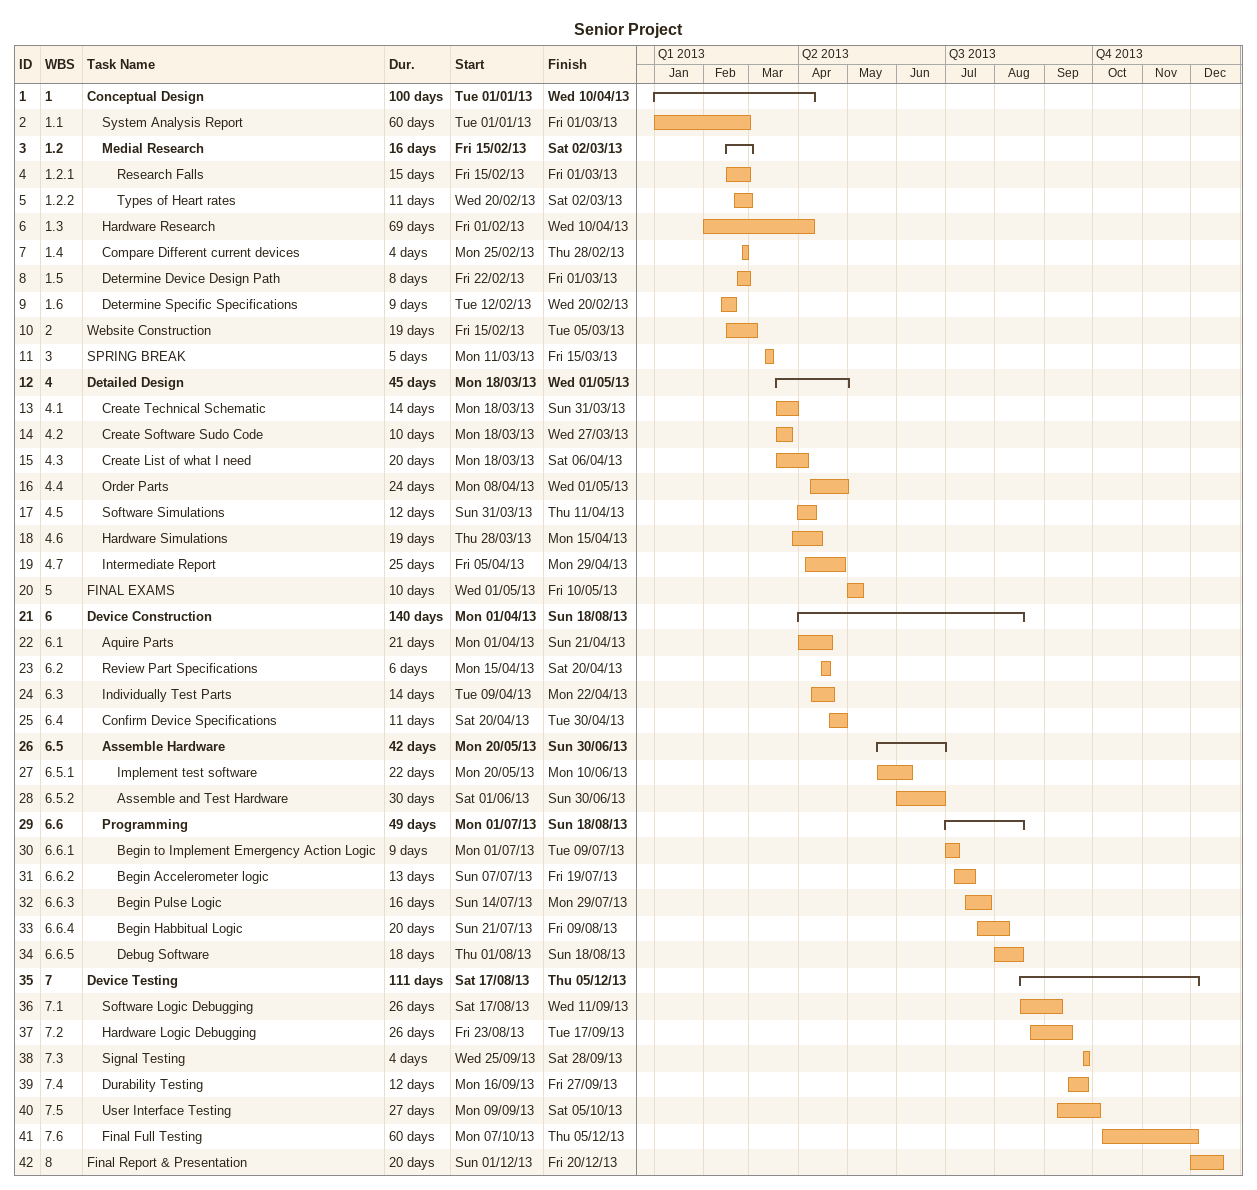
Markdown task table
Senior Project

| ID | WBS | Task | Duration | Start | Finish |
|---|---|---|---|---|---|
| 1 | 1 | **Conceptual Design** | 100d | 2013-01-01 | 2013-04-10 |
| 2 | 1.1 | System Analysis Report | 60d | 2013-01-01 | 2013-03-01 |
| 3 | 1.2 | **Medial Research** | 16d | 2013-02-15 | 2013-03-02 |
| 4 | 1.2.1 | Research Falls | 15d | 2013-02-15 | 2013-03-01 |
| 5 | 1.2.2 | Types of Heart rates | 11d | 2013-02-20 | 2013-03-02 |
| 6 | 1.3 | Hardware Research | 69d | 2013-02-01 | 2013-04-10 |
| 7 | 1.4 | Compare Different current devices | 4d | 2013-02-25 | 2013-02-28 |
| 8 | 1.5 | Determine Device Design Path | 8d | 2013-02-22 | 2013-03-01 |
| 9 | 1.6 | Determine Specific Specifications | 9d | 2013-02-12 | 2013-02-20 |
| 10 | 2 | Website Construction | 19d | 2013-02-15 | 2013-03-05 |
| 11 | 3 | SPRING BREAK | 5d | 2013-03-11 | 2013-03-15 |
| 12 | 4 | **Detailed Design** | 45d | 2013-03-18 | 2013-05-01 |
| 13 | 4.1 | Create Technical Schematic | 14d | 2013-03-18 | 2013-03-31 |
| 14 | 4.2 | Create Software Sudo Code | 10d | 2013-03-18 | 2013-03-27 |
| 15 | 4.3 | Create List of what I need | 20d | 2013-03-18 | 2013-04-06 |
| 16 | 4.4 | Order Parts | 24d | 2013-04-08 | 2013-05-01 |
| 17 | 4.5 | Software Simulations | 12d | 2013-03-31 | 2013-04-11 |
| 18 | 4.6 | Hardware Simulations | 19d | 2013-03-28 | 2013-04-15 |
| 19 | 4.7 | Intermediate Report | 25d | 2013-04-05 | 2013-04-29 |
| 20 | 5 | FINAL EXAMS | 10d | 2013-05-01 | 2013-05-10 |
| 21 | 6 | **Device Construction** | 140d | 2013-04-01 | 2013-08-18 |
| 22 | 6.1 | Aquire Parts | 21d | 2013-04-01 | 2013-04-21 |
| 23 | 6.2 | Review Part Specifications | 6d | 2013-04-15 | 2013-04-20 |
| 24 | 6.3 | Individually Test Parts | 14d | 2013-04-09 | 2013-04-22 |
| 25 | 6.4 | Confirm Device Specifications | 11d | 2013-04-20 | 2013-04-30 |
| 26 | 6.5 | **Assemble Hardware** | 42d | 2013-05-20 | 2013-06-30 |
| 27 | 6.5.1 | Implement test software | 22d | 2013-05-20 | 2013-06-10 |
| 28 | 6.5.2 | Assemble and Test Hardware | 30d | 2013-06-01 | 2013-06-30 |
| 29 | 6.6 | **Programming** | 49d | 2013-07-01 | 2013-08-18 |
| 30 | 6.6.1 | Begin to Implement Emergency Action Logic | 9d | 2013-07-01 | 2013-07-09 |
| 31 | 6.6.2 | Begin Accelerometer logic | 13d | 2013-07-07 | 2013-07-19 |
| 32 | 6.6.3 | Begin Pulse Logic | 16d | 2013-07-14 | 2013-07-29 |
| 33 | 6.6.4 | Begin Habbitual Logic | 20d | 2013-07-21 | 2013-08-09 |
| 34 | 6.6.5 | Debug Software | 18d | 2013-08-01 | 2013-08-18 |
| 35 | 7 | **Device Testing** | 111d | 2013-08-17 | 2013-12-05 |
| 36 | 7.1 | Software Logic Debugging | 26d | 2013-08-17 | 2013-09-11 |
| 37 | 7.2 | Hardware Logic Debugging | 26d | 2013-08-23 | 2013-09-17 |
| 38 | 7.3 | Signal Testing | 4d | 2013-09-25 | 2013-09-28 |
| 39 | 7.4 | Durability Testing | 12d | 2013-09-16 | 2013-09-27 |
| 40 | 7.5 | User Interface Testing | 27d | 2013-09-09 | 2013-10-05 |
| 41 | 7.6 | Final Full Testing | 60d | 2013-10-07 | 2013-12-05 |
| 42 | 8 | Final Report & Presentation | 20d | 2013-12-01 | 2013-12-20 |
